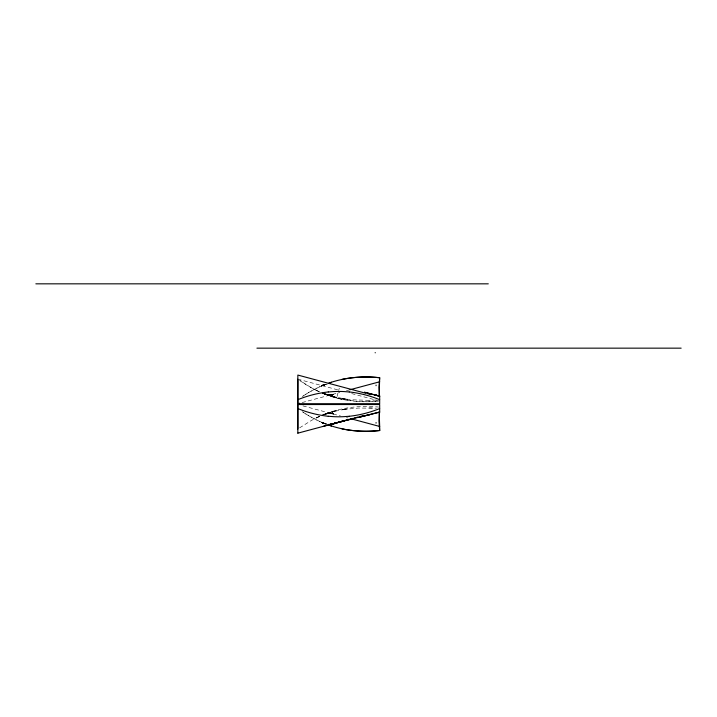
<?xml version="1.0" encoding="UTF-8"?>
<svg xmlns="http://www.w3.org/2000/svg" width="717" height="717" viewBox="0 0 717 717"><rect width="100%" height="100%" fill="white"/><g stroke="black" fill="none" stroke-linecap="round" stroke-linejoin="round"><path stroke-width="0.54" stroke-dasharray="3.58 2.69" d="M378.603 401.179L363.465 401.78L347.252 400.301A110.167 110.167 0 0 1 339.275 398.697L336.64 398.025L339.275 388.211M299.607 427.843L311.536 420.368L319.343 416.478M319.37 416.452L316.403 417.796L319.334 416.469M321.288 386.122L327.436 383.918L322.345 385.146L325.204 384.446M322.041 385.468L327.113 383.971L321.341 386.078L325.321 384.482M321.341 386.078L326.378 384.07M321.503 385.952L326.549 384.052M325.025 414.193L326.791 413.557L322.973 414.758L327.409 413.548L322.614 414.471L332.849 412.732L323.403 414.534M326.316 413.548C342.905 407.238 360.992 405.284 378.603 407.059M321.745 385.737L326.8 384.025M331.523 411.899L326.396 413.592L336.784 410.563L331.756 411.881L347.512 408.833L342.403 409.586L358.33 408.045L376.488 408.179M325.303 414.13L327.086 413.557M323.098 414.758L327.409 413.548M302.144 402.551L339.84 392.45M346.436 390.684L348.991 390.003M328.529 395.479L333.728 394.332L328.583 395.085L333.647 394.61L328.225 394.807L322.023 393.167L332.849 395.497L327.723 394.708L333.36 395.013L328.511 394.977L333.71 394.458L328.601 395.201L333.71 394.233L328.538 395.461L333.71 394.233M331.586 411.943L336.954 410.644M322.345 385.146L325.59 384.375M328.225 413.422L327.723 413.521L333.36 413.216L328.511 413.252L333.656 414.103L328.592 412.92L333.728 413.906L328.225 413.422L333.36 413.216M322.65 384.796L327.75 383.864M328.601 395.201L333.728 394.332M342.206 409.631L347.682 408.887M328.583 395.085L333.71 394.458M328.511 394.977L333.647 394.61M376.488 400.068L369.031 400.346M369.031 400.337L352.997 399.844L342.403 398.643L347.512 399.396L331.756 396.358L336.784 397.666L322.435 393.185L331.433 396.483A107.442 107.442 0 0 0 336.64 398.025L347.252 400.301A121.487 121.487 0 0 0 376.99 401.305M369.031 407.892L374.364 408.054M328.225 394.807L333.36 395.013M328.511 413.252L333.647 413.619M328.583 413.144L333.71 413.781M342.206 398.598L347.682 399.342M328.601 413.028L333.728 413.906L328.592 412.92M325.518 423.962L322.65 423.433L327.75 424.374M326.154 424.025L322.345 423.084L325.59 423.855M328.565 412.831L333.683 414.067L328.538 412.768M322.345 423.084L327.436 424.312L321.341 422.152L327.113 424.258L322.041 422.761M336.954 397.585L326.396 394.637A121.487 121.487 0 0 1 323.779 393.723M322.327 393.445L327.409 394.691M297.842 379.15L337.68 389.833M351.68 393.579L378.603 400.794M302.95 405.894L340.467 415.95M346.436 417.545L348.139 418.002M322.973 393.472L326.791 394.673L322.292 393.05L331.523 396.331L322.345 393.077L326.352 394.646A111.081 111.081 0 0 0 331.433 396.483L336.64 398.025M322.623 393.23L327.086 394.673M321.745 422.492L326.8 424.213M322.749 393.292L326.791 394.673M322.695 393.292L326.54 394.673L322.381 393.077M322.507 393.158L326.54 394.673M321.503 422.286L326.549 424.177M324.425 393.92L326.378 394.682L322.309 393.041L326.378 394.682L322.327 393.059M321.341 422.152L326.378 424.159M316.358 390.362L319.37 391.778L311.536 387.861L299.607 380.386M303.04 412.167A119.882 119.882 0 0 0 325.455 423.855A120.689 120.689 0 0 1 302.287 411.683M303.04 396.062A119.882 119.882 0 0 1 325.455 384.375A120.689 120.689 0 0 0 302.287 396.546M341.919 399.297A106.654 106.654 0 0 1 331.433 396.483M318.805 391.545A121.487 121.487 0 0 1 300.056 380.691M319.316 416.496L316.358 417.868L319.325 416.496"/><path stroke-width="1.08" d="M297.815 413.745L297.842 404.54L379.678 404.522L379.678 412.06L338.765 422.17L354.153 418.459M297.815 394.484L297.842 379.168M379.15 411.952L379.678 426.445M379.58 411.934L378.97 421.103L379.678 430.532A120.689 120.689 0 0 1 344.572 429.349L341.919 428.757A106.125 106.125 0 0 1 331.433 425.952L328.861 425.082M379.553 396.107L378.97 387.126L379.678 377.698L379.132 396.08M331.433 382.286L328.861 383.147A119.882 119.882 0 0 1 331.415 382.215A106.125 106.125 0 0 1 341.919 379.472L344.581 378.935A120.689 120.689 0 0 1 379.678 377.751L379.669 377.742A119.882 119.882 0 0 0 341.901 379.401M323.412 426.319L343.882 420.888L328.529 424.93M365.679 393.239L297.842 375.063L297.842 403.707L299.545 403.25M349.842 389.77L379.678 381.776M297.842 433.167L353.087 418.37M354.108 418.092L358.195 416.998M360.248 416.452L363.313 415.627M379.678 412.078L369.542 414.722M333.647 423.568L343.882 420.915L331.613 424.132L333.692 423.666M330.662 424.446L333.737 424.061L330.627 424.401M328.278 391.984L333.513 391.572A98.829 98.829 0 0 1 344.008 391.572L349.242 391.984M349.242 416.245L344.008 416.658A98.829 98.829 0 0 1 333.513 416.658L328.278 416.245M329.578 424.554L333.683 424.249L328.691 424.419M35.85 283.833L488.295 283.833M256.919 348.157L681.15 348.157M297.842 403.707L379.678 403.707L379.678 396.169L364.442 392.244L379.678 396.151L374.624 394.807M374.597 394.852L379.678 396.142M367.839 393.821L371.065 394.682M351.545 418.916L379.678 426.454L379.678 430.55M297.842 429.062L297.815 414.301M297.842 403.689L297.815 395.04M297.842 404.522L297.842 433.167M331.415 426.023A119.882 119.882 0 0 1 328.843 425.127M379.669 430.46A119.882 119.882 0 0 1 341.901 428.829M376.058 385.092A65.498 1.712 88.8 0 1 376.067 385.674M376.067 422.555A65.498 1.712 -88.8 0 1 376.058 423.147M375.197 352.567A64.288 1.649 88.9 0 1 375.206 352.845M328.269 416.29A114.155 114.155 0 0 1 297.86 408.573M379.66 408.573A114.155 114.155 0 0 1 349.251 416.29M297.86 399.665A114.155 114.155 0 0 1 328.269 391.939M349.251 391.939A114.155 114.155 0 0 1 379.66 399.665M369.506 414.695L359.325 417.186L369.506 414.695M333.728 423.765L331.675 424.195L333.728 423.765M333.746 423.899L330.671 424.428L333.746 423.899"/></g></svg>
